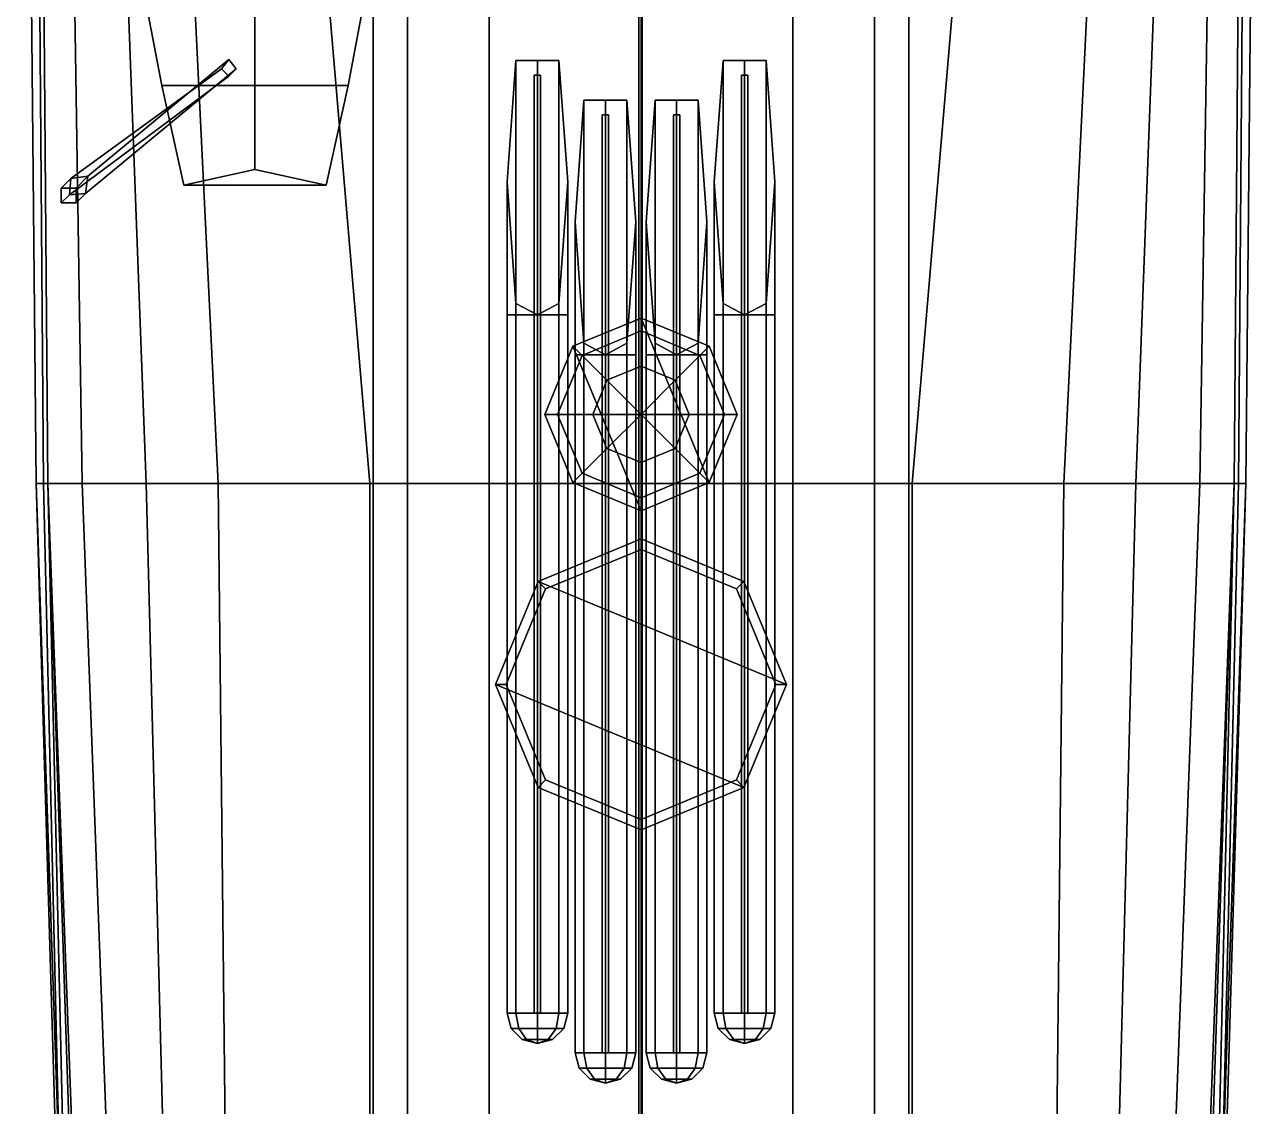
# Model space of a CAD drawing. Header units: millimetres. Extents: x -6 to 6, y -60 to 60.
# Drawn here: x -5.89 to 5.89, y -21.83 to -11.5 of the extents above; entities that cross this region are included whole.
import ezdxf

# ---------------------------------------------------------------- set-up
doc = ezdxf.new("R2010")
doc.units = ezdxf.units.MM
for name, color, linetype in [('boats', 3, 'Continuous'), ('h2', 7, 'Continuous'), ('r2', 6, 'Continuous'), ('railings', 6, 'Continuous'), ('turret', 2, 'Continuous')]:
    doc.layers.add(name, color=color, linetype=linetype)

msp = doc.modelspace()

# ---------------------------------------------------------------- linework, layer by layer
for points in [[(-2.23, 18.44, 3.38), (-2.23, 18.44, 2.86), (-2.23, -22.69, 2.84), (-2.23, -22.69, 3.38)], [(-0.02, -23.42, 14.75), (0.01, -23.42, 14.767), (0.01, 18.39, 24.25), (-0.02, 18.39, 24.23)], [(0.01, -23.42, 14.733), (-0.02, -23.42, 14.75), (-0.02, 18.39, 24.23), (0.01, 18.39, 24.21)], [(0.01, -23.42, 14.767), (0.01, -23.42, 14.733), (0.01, 18.39, 24.21), (0.01, 18.39, 24.25)], [(2.23, -22.69, 2.84), (2.23, 18.44, 2.86), (2.23, 18.44, 3.38), (2.23, -22.69, 3.38)], [(-5.78, -15.88, 1.51), (-5.89, -4.38, 1.51), (-5.89, -4.38, 0.44), (-5.78, -15.88, 0.44)], [(-5.78, -15.88, 0.44), (-5.89, -4.38, 0.44), (-5.76, -4.38, -0.78), (-5.67, -15.88, -0.93)], [(-5.71, -15.88, 2.39), (-5.8, -4.38, 2.39), (-5.89, -4.38, 1.51), (-5.78, -15.88, 1.51)], [(-5.67, -15.88, 2.68), (-5.76, -4.38, 2.71), (-5.8, -4.38, 2.39), (-5.71, -15.88, 2.39)], [(-2.56, -15.88, 2.83), (-2.56, -4.38, 2.85), (-5.76, -4.38, 2.71), (-5.67, -15.88, 2.68)], [(-5.67, -15.88, -0.93), (-5.76, -4.38, -0.78), (-5.52, -4.38, -1.68), (-5.34, -15.88, -1.82)], [(-5.34, -15.88, -1.82), (-5.52, -4.38, -1.68), (-5.16, -4.38, -2.39), (-4.73, -15.88, -2.5)], [(-4.73, -15.88, -2.5), (-5.16, -4.38, -2.39), (-4.6, -4.38, -2.95), (-4.04, -15.88, -2.87)], [(-4.04, -15.88, -2.87), (-4.6, -4.38, -2.95), (-3.57, -4.38, -3.33), (-2.59, -15.88, -3.33)], [(-2.59, -15.88, -3.33), (-3.57, -4.38, -3.33), (-1.45, -4.38, -3.71), (-1.45, -15.88, -3.56)], [(0, -15.88, 2.85), (0, -4.38, 2.88), (-2.56, -4.38, 2.85), (-2.56, -15.88, 2.83)], [(-1.45, -15.88, -3.56), (-1.45, -4.38, -3.71), (0, -4.38, -3.78), (0, -15.88, -3.78)], [(2.23, -22.69, 3.38), (2.23, -10.92, 3.38), (-2.23, -10.92, 3.38), (-2.23, -22.69, 3.38)], [(-0.02, -23.34, 14.68), (0.01, -23.34, 14.7), (0.01, -11.26, 5.97), (-0.02, -11.26, 5.95)], [(0.01, -23.34, 14.66), (-0.02, -23.34, 14.68), (-0.02, -11.26, 5.95), (0.01, -11.26, 5.93)], [(0.01, -23.34, 14.7), (0.01, -23.34, 14.66), (0.01, -11.26, 5.93), (0.01, -11.26, 5.97)], [(-5.286, -12.946, 6.81), (-5.449, -12.967, 6.89), (-4.01, -11.92, 7.73), (-3.94, -11.83, 7.66)], [(-5.307, -13.109, 6.89), (-5.286, -12.946, 6.81), (-3.94, -11.83, 7.66), (-3.87, -11.92, 7.73)], [(-4.01, -11.92, 7.73), (-3.94, -11.99, 7.8), (-3.87, -11.92, 7.73), (-3.94, -11.83, 7.66)], [(-5.449, -12.967, 6.89), (-5.463, -13.123, 6.96), (-3.94, -11.99, 7.8), (-4.01, -11.92, 7.73)], [(-5.463, -13.123, 6.96), (-5.307, -13.109, 6.89), (-3.87, -11.92, 7.73), (-3.94, -11.99, 7.8)], [(-5.399, -13.059, 6.53), (-5.541, -13.059, 6.62), (-5.449, -12.967, 6.89), (-5.286, -12.946, 6.81)], [(-5.399, -13.201, 6.62), (-5.399, -13.059, 6.53), (-5.286, -12.946, 6.81), (-5.307, -13.109, 6.89)], [(-5.541, -13.059, 6.62), (-5.541, -13.201, 6.7), (-5.463, -13.123, 6.96), (-5.449, -12.967, 6.89)], [(-5.399, -13.059, 2.69), (-5.541, -13.059, 2.69), (-5.541, -13.059, 6.62), (-5.399, -13.059, 6.53)], [(-5.541, -13.059, 2.69), (-5.541, -13.201, 2.69), (-5.541, -13.201, 6.7), (-5.541, -13.059, 6.62)], [(-5.399, -13.201, 2.69), (-5.399, -13.059, 2.69), (-5.399, -13.059, 6.53), (-5.399, -13.201, 6.62)], [(-5.541, -13.201, 6.7), (-5.399, -13.201, 6.62), (-5.307, -13.109, 6.89), (-5.463, -13.123, 6.96)], [(-5.541, -13.201, 2.69), (-5.399, -13.201, 2.69), (-5.399, -13.201, 6.62), (-5.541, -13.201, 6.7)], [(-5.45, -27.08, 1.58), (-5.78, -15.88, 1.51), (-5.78, -15.88, 0.44), (-5.4, -27.08, -0.09)], [(-5.4, -27.08, -0.09), (-5.78, -15.88, 0.44), (-5.67, -15.88, -0.93), (-5.25, -27.08, -0.86)], [(-5.45, -27.08, 2.46), (-5.71, -15.88, 2.39), (-5.78, -15.88, 1.51), (-5.45, -27.08, 1.58)], [(-5.41, -27.08, 2.75), (-5.67, -15.88, 2.68), (-5.71, -15.88, 2.39), (-5.45, -27.08, 2.46)], [(-5.25, -27.08, -0.86), (-5.67, -15.88, -0.93), (-5.34, -15.88, -1.82), (-4.92, -27.08, -1.43)], [(-2.56, -27.08, 2.9), (-2.56, -15.88, 2.83), (-5.67, -15.88, 2.68), (-5.41, -27.08, 2.75)], [(-4.92, -27.08, -1.43), (-5.34, -15.88, -1.82), (-4.73, -15.88, -2.5), (-4.44, -27.08, -1.91)], [(-4.44, -27.08, -1.91), (-4.73, -15.88, -2.5), (-4.04, -15.88, -2.87), (-3.92, -27.08, -2.23)], [(-3.92, -27.08, -2.23), (-4.04, -15.88, -2.87), (-2.59, -15.88, -3.33), (-2.59, -27.08, -2.75)], [(-2.59, -27.08, -2.75), (-2.59, -15.88, -3.33), (-1.45, -15.88, -3.56), (-1.45, -27.08, -3.17)], [(0, -27.08, 2.92), (0, -15.88, 2.85), (-2.56, -15.88, 2.83), (-2.56, -27.08, 2.9)], [(-1.45, -27.08, -3.17), (-1.45, -15.88, -3.56), (0, -15.88, -3.78), (0, -27.08, -3.71)]]:
    msp.add_3dface(points)
at = {"layer": 'boats'}
for points in [[(-3.69, -12.08, 4.03), (-3.69, -11.08, 3.99), (-4.77, -11.08, 4.93), (-4.58, -12.08, 4.95)], [(-4.58, -12.08, 4.95), (-4.77, -11.08, 4.93), (-3.69, -11.08, 3.99), (-3.69, -12.08, 4.03)], [(-2.8, -12.08, 4.95), (-2.61, -11.08, 4.93), (-3.69, -11.08, 3.99), (-3.69, -12.08, 4.03)], [(-3.69, -12.08, 4.03), (-3.69, -11.08, 3.99), (-2.61, -11.08, 4.93), (-2.8, -12.08, 4.95)], [(-4.37, -13.03, 4.96), (-4.58, -12.08, 4.95), (-3.69, -12.08, 4.03), (-3.69, -12.88, 4.03)], [(-3.69, -12.88, 4.03), (-3.69, -12.08, 4.03), (-4.58, -12.08, 4.95), (-4.37, -13.03, 4.96)], [(-3.69, -12.88, 4.03), (-3.69, -12.08, 4.03), (-2.8, -12.08, 4.95), (-3.01, -13.03, 4.96)], [(-3.01, -13.03, 4.96), (-2.8, -12.08, 4.95), (-3.69, -12.08, 4.03), (-3.69, -12.88, 4.03)], [(-3.69, -12.88, 4.03), (-3.69, -12.88, 4.03), (-4.37, -13.03, 4.96), (-3.01, -13.03, 4.96)], [(-3.01, -13.03, 4.96), (-4.37, -13.03, 4.96), (-3.69, -12.88, 4.03)]]:
    msp.add_3dface(points, dxfattribs=at)
at = {"layer": 'h2'}
for points in [[(0, -15.88, 2.85), (0, -4.38, 2.88), (2.56, -4.38, 2.85), (2.56, -15.88, 2.83)], [(1.45, -15.88, -3.56), (1.45, -4.38, -3.71), (0, -4.38, -3.78), (0, -15.88, -3.78)], [(2.59, -15.88, -3.33), (3.57, -4.38, -3.33), (1.45, -4.38, -3.71), (1.45, -15.88, -3.56)], [(2.56, -15.88, 2.83), (2.56, -4.38, 2.85), (5.76, -4.38, 2.71), (5.67, -15.88, 2.68)], [(4.04, -15.88, -2.87), (4.6, -4.38, -2.95), (3.57, -4.38, -3.33), (2.59, -15.88, -3.33)], [(4.73, -15.88, -2.5), (5.16, -4.38, -2.39), (4.6, -4.38, -2.95), (4.04, -15.88, -2.87)], [(5.34, -15.88, -1.82), (5.52, -4.38, -1.68), (5.16, -4.38, -2.39), (4.73, -15.88, -2.5)], [(5.67, -15.88, -0.93), (5.76, -4.38, -0.78), (5.52, -4.38, -1.68), (5.34, -15.88, -1.82)], [(5.67, -15.88, 2.68), (5.76, -4.38, 2.71), (5.8, -4.38, 2.39), (5.71, -15.88, 2.39)], [(5.78, -15.88, 0.44), (5.89, -4.38, 0.44), (5.76, -4.38, -0.78), (5.67, -15.88, -0.93)], [(5.71, -15.88, 2.39), (5.8, -4.38, 2.39), (5.89, -4.38, 1.51), (5.78, -15.88, 1.51)], [(5.78, -15.88, 1.51), (5.89, -4.38, 1.51), (5.89, -4.38, 0.44), (5.78, -15.88, 0.44)], [(0, -27.08, 2.92), (0, -15.88, 2.85), (2.56, -15.88, 2.83), (2.56, -27.08, 2.9)], [(1.45, -27.08, -3.17), (1.45, -15.88, -3.56), (0, -15.88, -3.78), (0, -27.08, -3.71)], [(2.59, -27.08, -2.75), (2.59, -15.88, -3.33), (1.45, -15.88, -3.56), (1.45, -27.08, -3.17)], [(2.56, -27.08, 2.9), (2.56, -15.88, 2.83), (5.67, -15.88, 2.68), (5.41, -27.08, 2.75)], [(3.92, -27.08, -2.23), (4.04, -15.88, -2.87), (2.59, -15.88, -3.33), (2.59, -27.08, -2.75)], [(4.44, -27.08, -1.91), (4.73, -15.88, -2.5), (4.04, -15.88, -2.87), (3.92, -27.08, -2.23)], [(4.92, -27.08, -1.43), (5.34, -15.88, -1.82), (4.73, -15.88, -2.5), (4.44, -27.08, -1.91)], [(5.25, -27.08, -0.86), (5.67, -15.88, -0.93), (5.34, -15.88, -1.82), (4.92, -27.08, -1.43)], [(5.4, -27.08, -0.09), (5.78, -15.88, 0.44), (5.67, -15.88, -0.93), (5.25, -27.08, -0.86)], [(5.45, -27.08, 1.58), (5.78, -15.88, 1.51), (5.78, -15.88, 0.44), (5.4, -27.08, -0.09)], [(5.41, -27.08, 2.75), (5.67, -15.88, 2.68), (5.71, -15.88, 2.39), (5.45, -27.08, 2.46)], [(5.45, -27.08, 2.46), (5.71, -15.88, 2.39), (5.78, -15.88, 1.51), (5.45, -27.08, 1.58)]]:
    msp.add_3dface(points, dxfattribs=at)
at = {"layer": 'r2'}
for points in [[(-5.76, -4.38, 2.71), (-5.67, -15.88, 2.68), (-5.67, -15.88, 3.7), (-5.76, -4.38, 3.62)], [(-5.76, -4.38, 3.62), (-5.67, -15.88, 3.7), (-5.67, -15.88, 2.68), (-5.76, -4.38, 2.71)], [(-5.67, -15.88, 2.68), (-5.41, -27.08, 2.75), (-5.3, -27.08, 3.7), (-5.67, -15.88, 3.7)], [(-5.67, -15.88, 3.7), (-5.3, -27.08, 3.7), (-5.41, -27.08, 2.75), (-5.67, -15.88, 2.68)]]:
    msp.add_3dface(points, dxfattribs=at)
at = {"layer": 'railings'}
for points in [[(5.76, -4.38, 2.71), (5.67, -15.88, 2.68), (5.67, -15.88, 3.7), (5.76, -4.38, 3.62)], [(5.76, -4.38, 3.62), (5.67, -15.88, 3.7), (5.67, -15.88, 2.68), (5.76, -4.38, 2.71)], [(5.67, -15.88, 3.7), (5.3, -27.08, 3.7), (5.41, -27.08, 2.75), (5.67, -15.88, 2.68)], [(5.67, -15.88, 2.68), (5.41, -27.08, 2.75), (5.3, -27.08, 3.7), (5.67, -15.88, 3.7)]]:
    msp.add_3dface(points, dxfattribs=at)
at = {"layer": 'turret'}
for points in [[(-1.28, -14.27, 4.37), (-1.195, -14.27, 4.575), (-1.195, -11.84, 4.575), (-1.28, -13, 4.37)], [(-1.195, -14.27, 4.575), (-1.28, -14.27, 4.37), (-1.28, -13, 4.37), (-1.195, -11.84, 4.575)], [(-1.195, -14.27, 4.575), (-0.99, -14.27, 4.66), (-0.99, -11.84, 4.66), (-1.195, -11.84, 4.575)], [(-0.99, -14.27, 4.66), (-1.195, -14.27, 4.575), (-1.195, -11.84, 4.575), (-0.99, -11.84, 4.66)], [(-0.99, -14.27, 4.66), (-0.785, -14.27, 4.575), (-0.785, -11.84, 4.575), (-0.99, -11.84, 4.66)], [(-0.785, -14.27, 4.575), (-0.99, -14.27, 4.66), (-0.99, -11.84, 4.66), (-0.785, -11.84, 4.575)], [(-0.785, -14.27, 4.575), (-0.7, -14.27, 4.37), (-0.7, -13, 4.37), (-0.785, -11.84, 4.575)], [(-0.7, -14.27, 4.37), (-0.785, -14.27, 4.575), (-0.785, -11.84, 4.575), (-0.7, -13, 4.37)], [(0.785, -14.27, 4.575), (0.7, -14.27, 4.37), (0.7, -13, 4.37), (0.785, -11.84, 4.575)], [(0.7, -14.27, 4.37), (0.785, -14.27, 4.575), (0.785, -11.84, 4.575), (0.7, -13, 4.37)], [(0.99, -14.27, 4.66), (0.785, -14.27, 4.575), (0.785, -11.84, 4.575), (0.99, -11.84, 4.66)], [(0.785, -14.27, 4.575), (0.99, -14.27, 4.66), (0.99, -11.84, 4.66), (0.785, -11.84, 4.575)], [(1.195, -14.27, 4.575), (0.99, -14.27, 4.66), (0.99, -11.84, 4.66), (1.195, -11.84, 4.575)], [(0.99, -14.27, 4.66), (1.195, -14.27, 4.575), (1.195, -11.84, 4.575), (0.99, -11.84, 4.66)], [(1.28, -14.27, 4.37), (1.195, -14.27, 4.575), (1.195, -11.84, 4.575), (1.28, -13, 4.37)], [(1.195, -14.27, 4.575), (1.28, -14.27, 4.37), (1.28, -13, 4.37), (1.195, -11.84, 4.575)], [(-1.02, -20.94, 4.83), (-0.99, -20.94, 4.86), (-0.99, -11.98, 4.86), (-1.02, -11.98, 4.83)], [(-0.99, -20.94, 4.8), (-1.02, -20.94, 4.83), (-1.02, -11.98, 4.83), (-0.99, -11.98, 4.8)], [(-0.99, -20.94, 4.86), (-0.96, -20.94, 4.83), (-0.96, -11.98, 4.83), (-0.99, -11.98, 4.86)], [(-0.96, -20.94, 4.83), (-0.99, -20.94, 4.8), (-0.99, -11.98, 4.8), (-0.96, -11.98, 4.83)], [(0.96, -20.94, 4.83), (0.99, -20.94, 4.86), (0.99, -11.98, 4.86), (0.96, -11.98, 4.83)], [(0.99, -20.94, 4.8), (0.96, -20.94, 4.83), (0.96, -11.98, 4.83), (0.99, -11.98, 4.8)], [(0.99, -20.94, 4.86), (1.02, -20.94, 4.83), (1.02, -11.98, 4.83), (0.99, -11.98, 4.86)], [(1.02, -20.94, 4.83), (0.99, -20.94, 4.8), (0.99, -11.98, 4.8), (1.02, -11.98, 4.83)], [(-0.99, -12.1, 4.66), (-0.99, -12.03, 4.66), (-0.99, -12.03, 4.8), (-0.99, -12.1, 4.8)], [(-0.99, -12.1, 4.8), (-0.99, -12.03, 4.8), (-0.99, -12.03, 4.66), (-0.99, -12.1, 4.66)], [(0.99, -12.1, 4.8), (0.99, -12.03, 4.8), (0.99, -12.03, 4.66), (0.99, -12.1, 4.66)], [(0.99, -12.1, 4.66), (0.99, -12.03, 4.66), (0.99, -12.03, 4.8), (0.99, -12.1, 4.8)], [(-0.545, -14.65, 4.575), (-0.63, -14.65, 4.37), (-0.63, -13.38, 4.37), (-0.545, -12.22, 4.575)], [(-0.63, -14.65, 4.37), (-0.545, -14.65, 4.575), (-0.545, -12.22, 4.575), (-0.63, -13.38, 4.37)], [(-0.34, -14.65, 4.66), (-0.545, -14.65, 4.575), (-0.545, -12.22, 4.575), (-0.34, -12.22, 4.66)], [(-0.545, -14.65, 4.575), (-0.34, -14.65, 4.66), (-0.34, -12.22, 4.66), (-0.545, -12.22, 4.575)], [(-0.135, -14.65, 4.575), (-0.34, -14.65, 4.66), (-0.34, -12.22, 4.66), (-0.135, -12.22, 4.575)], [(-0.34, -14.65, 4.66), (-0.135, -14.65, 4.575), (-0.135, -12.22, 4.575), (-0.34, -12.22, 4.66)], [(-0.05, -14.65, 4.37), (-0.135, -14.65, 4.575), (-0.135, -12.22, 4.575), (-0.05, -13.38, 4.37)], [(-0.135, -14.65, 4.575), (-0.05, -14.65, 4.37), (-0.05, -13.38, 4.37), (-0.135, -12.22, 4.575)], [(0.05, -14.65, 4.37), (0.135, -14.65, 4.575), (0.135, -12.22, 4.575), (0.05, -13.38, 4.37)], [(0.135, -14.65, 4.575), (0.05, -14.65, 4.37), (0.05, -13.38, 4.37), (0.135, -12.22, 4.575)], [(0.135, -14.65, 4.575), (0.34, -14.65, 4.66), (0.34, -12.22, 4.66), (0.135, -12.22, 4.575)], [(0.34, -14.65, 4.66), (0.135, -14.65, 4.575), (0.135, -12.22, 4.575), (0.34, -12.22, 4.66)], [(0.34, -14.65, 4.66), (0.545, -14.65, 4.575), (0.545, -12.22, 4.575), (0.34, -12.22, 4.66)], [(0.545, -14.65, 4.575), (0.34, -14.65, 4.66), (0.34, -12.22, 4.66), (0.545, -12.22, 4.575)], [(0.545, -14.65, 4.575), (0.63, -14.65, 4.37), (0.63, -13.38, 4.37), (0.545, -12.22, 4.575)], [(0.63, -14.65, 4.37), (0.545, -14.65, 4.575), (0.545, -12.22, 4.575), (0.63, -13.38, 4.37)], [(-0.37, -21.32, 4.83), (-0.34, -21.32, 4.86), (-0.34, -12.36, 4.86), (-0.37, -12.36, 4.83)], [(-0.34, -21.32, 4.8), (-0.37, -21.32, 4.83), (-0.37, -12.36, 4.83), (-0.34, -12.36, 4.8)], [(-0.34, -21.32, 4.86), (-0.31, -21.32, 4.83), (-0.31, -12.36, 4.83), (-0.34, -12.36, 4.86)], [(-0.31, -21.32, 4.83), (-0.34, -21.32, 4.8), (-0.34, -12.36, 4.8), (-0.31, -12.36, 4.83)], [(0.34, -21.32, 4.8), (0.31, -21.32, 4.83), (0.31, -12.36, 4.83), (0.34, -12.36, 4.8)], [(0.31, -21.32, 4.83), (0.34, -21.32, 4.86), (0.34, -12.36, 4.86), (0.31, -12.36, 4.83)], [(0.37, -21.32, 4.83), (0.34, -21.32, 4.8), (0.34, -12.36, 4.8), (0.37, -12.36, 4.83)], [(0.34, -21.32, 4.86), (0.37, -21.32, 4.83), (0.37, -12.36, 4.83), (0.34, -12.36, 4.86)], [(-0.34, -12.48, 4.8), (-0.34, -12.41, 4.8), (-0.34, -12.41, 4.66), (-0.34, -12.48, 4.66)], [(-0.34, -12.48, 4.66), (-0.34, -12.41, 4.66), (-0.34, -12.41, 4.8), (-0.34, -12.48, 4.8)], [(0.34, -12.48, 4.66), (0.34, -12.41, 4.66), (0.34, -12.41, 4.8), (0.34, -12.48, 4.8)], [(0.34, -12.48, 4.8), (0.34, -12.41, 4.8), (0.34, -12.41, 4.66), (0.34, -12.48, 4.66)], [(-0.99, -12.69, 4.8), (-0.99, -12.62, 4.8), (-0.99, -12.62, 4.66), (-0.99, -12.69, 4.66)], [(-0.99, -12.69, 4.66), (-0.99, -12.62, 4.66), (-0.99, -12.62, 4.8), (-0.99, -12.69, 4.8)], [(0.99, -12.69, 4.66), (0.99, -12.62, 4.66), (0.99, -12.62, 4.8), (0.99, -12.69, 4.8)], [(0.99, -12.69, 4.8), (0.99, -12.62, 4.8), (0.99, -12.62, 4.66), (0.99, -12.69, 4.66)], [(-1.195, -14.27, 4.165), (-1.28, -14.27, 4.37), (-1.28, -13, 4.37), (-1.195, -14.16, 4.165)], [(-1.28, -14.27, 4.37), (-1.195, -14.27, 4.165), (-1.195, -14.16, 4.165), (-1.28, -13, 4.37)], [(-0.7, -14.27, 4.37), (-0.785, -14.27, 4.165), (-0.785, -14.16, 4.165), (-0.7, -13, 4.37)], [(-0.785, -14.27, 4.165), (-0.7, -14.27, 4.37), (-0.7, -13, 4.37), (-0.785, -14.16, 4.165)], [(-0.34, -13.07, 4.66), (-0.34, -13, 4.66), (-0.34, -13, 4.8), (-0.34, -13.07, 4.8)], [(-0.34, -13.07, 4.8), (-0.34, -13, 4.8), (-0.34, -13, 4.66), (-0.34, -13.07, 4.66)], [(0.34, -13.07, 4.8), (0.34, -13, 4.8), (0.34, -13, 4.66), (0.34, -13.07, 4.66)], [(0.34, -13.07, 4.66), (0.34, -13, 4.66), (0.34, -13, 4.8), (0.34, -13.07, 4.8)], [(0.7, -14.27, 4.37), (0.785, -14.27, 4.165), (0.785, -14.16, 4.165), (0.7, -13, 4.37)], [(0.785, -14.27, 4.165), (0.7, -14.27, 4.37), (0.7, -13, 4.37), (0.785, -14.16, 4.165)], [(1.195, -14.27, 4.165), (1.28, -14.27, 4.37), (1.28, -13, 4.37), (1.195, -14.16, 4.165)], [(1.28, -14.27, 4.37), (1.195, -14.27, 4.165), (1.195, -14.16, 4.165), (1.28, -13, 4.37)], [(-0.99, -13.48, 4.66), (-0.99, -13.41, 4.66), (-0.99, -13.41, 4.8), (-0.99, -13.48, 4.8)], [(-0.99, -13.48, 4.8), (-0.99, -13.41, 4.8), (-0.99, -13.41, 4.66), (-0.99, -13.48, 4.66)], [(-0.63, -14.65, 4.37), (-0.545, -14.65, 4.165), (-0.545, -14.54, 4.165), (-0.63, -13.38, 4.37)], [(-0.545, -14.65, 4.165), (-0.63, -14.65, 4.37), (-0.63, -13.38, 4.37), (-0.545, -14.54, 4.165)], [(-0.135, -14.65, 4.165), (-0.05, -14.65, 4.37), (-0.05, -13.38, 4.37), (-0.135, -14.54, 4.165)], [(-0.05, -14.65, 4.37), (-0.135, -14.65, 4.165), (-0.135, -14.54, 4.165), (-0.05, -13.38, 4.37)], [(0.135, -14.65, 4.165), (0.05, -14.65, 4.37), (0.05, -13.38, 4.37), (0.135, -14.54, 4.165)], [(0.05, -14.65, 4.37), (0.135, -14.65, 4.165), (0.135, -14.54, 4.165), (0.05, -13.38, 4.37)], [(0.63, -14.65, 4.37), (0.545, -14.65, 4.165), (0.545, -14.54, 4.165), (0.63, -13.38, 4.37)], [(0.545, -14.65, 4.165), (0.63, -14.65, 4.37), (0.63, -13.38, 4.37), (0.545, -14.54, 4.165)], [(0.99, -13.48, 4.8), (0.99, -13.41, 4.8), (0.99, -13.41, 4.66), (0.99, -13.48, 4.66)], [(0.99, -13.48, 4.66), (0.99, -13.41, 4.66), (0.99, -13.41, 4.8), (0.99, -13.48, 4.8)], [(-0.34, -13.86, 4.8), (-0.34, -13.79, 4.8), (-0.34, -13.79, 4.66), (-0.34, -13.86, 4.66)], [(-0.34, -13.86, 4.66), (-0.34, -13.79, 4.66), (-0.34, -13.79, 4.8), (-0.34, -13.86, 4.8)], [(0.34, -13.86, 4.66), (0.34, -13.79, 4.66), (0.34, -13.79, 4.8), (0.34, -13.86, 4.8)], [(0.34, -13.86, 4.8), (0.34, -13.79, 4.8), (0.34, -13.79, 4.66), (0.34, -13.86, 4.66)], [(-0.99, -14.15, 4.8), (-0.99, -14.08, 4.8), (-0.99, -14.08, 4.66), (-0.99, -14.15, 4.66)], [(-0.99, -14.15, 4.66), (-0.99, -14.08, 4.66), (-0.99, -14.08, 4.8), (-0.99, -14.15, 4.8)], [(0.99, -14.15, 4.66), (0.99, -14.08, 4.66), (0.99, -14.08, 4.8), (0.99, -14.15, 4.8)], [(0.99, -14.15, 4.8), (0.99, -14.08, 4.8), (0.99, -14.08, 4.66), (0.99, -14.15, 4.66)], [(-0.99, -14.27, 4.08), (-1.195, -14.27, 4.165), (-1.195, -14.16, 4.165), (-0.99, -14.27, 4.08)], [(-1.195, -14.27, 4.165), (-0.99, -14.27, 4.08), (-0.99, -14.27, 4.08), (-1.195, -14.16, 4.165)], [(-0.785, -14.27, 4.165), (-0.99, -14.27, 4.08), (-0.99, -14.27, 4.08), (-0.785, -14.16, 4.165)], [(-0.99, -14.27, 4.08), (-0.785, -14.27, 4.165), (-0.785, -14.16, 4.165), (-0.99, -14.27, 4.08)], [(0.785, -14.27, 4.165), (0.99, -14.27, 4.08), (0.99, -14.27, 4.08), (0.785, -14.16, 4.165)], [(0.99, -14.27, 4.08), (0.785, -14.27, 4.165), (0.785, -14.16, 4.165), (0.99, -14.27, 4.08)], [(0.99, -14.27, 4.08), (1.195, -14.27, 4.165), (1.195, -14.16, 4.165), (0.99, -14.27, 4.08)], [(1.195, -14.27, 4.165), (0.99, -14.27, 4.08), (0.99, -14.27, 4.08), (1.195, -14.16, 4.165)], [(-1.28, -20.94, 4.37), (-1.195, -20.94, 4.575), (-1.195, -14.27, 4.575), (-1.28, -14.27, 4.37)], [(-1.195, -20.94, 4.165), (-1.28, -20.94, 4.37), (-1.28, -14.27, 4.37), (-1.195, -14.27, 4.165)], [(-1.195, -14.27, 4.575), (-0.7, -14.27, 4.37), (-0.785, -14.27, 4.165), (-1.28, -14.27, 4.37)], [(-1.28, -14.27, 4.37), (-0.785, -14.27, 4.165), (-0.99, -14.27, 4.08), (-1.195, -14.27, 4.165)], [(-1.195, -20.94, 4.575), (-0.99, -20.94, 4.66), (-0.99, -14.27, 4.66), (-1.195, -14.27, 4.575)], [(-0.99, -20.94, 4.08), (-1.195, -20.94, 4.165), (-1.195, -14.27, 4.165), (-0.99, -14.27, 4.08)], [(-0.99, -14.27, 4.66), (-0.785, -14.27, 4.575), (-0.7, -14.27, 4.37), (-1.195, -14.27, 4.575)], [(-0.99, -20.94, 4.66), (-0.785, -20.94, 4.575), (-0.785, -14.27, 4.575), (-0.99, -14.27, 4.66)], [(-0.785, -20.94, 4.165), (-0.99, -20.94, 4.08), (-0.99, -14.27, 4.08), (-0.785, -14.27, 4.165)], [(-0.785, -20.94, 4.575), (-0.7, -20.94, 4.37), (-0.7, -14.27, 4.37), (-0.785, -14.27, 4.575)], [(-0.7, -20.94, 4.37), (-0.785, -20.94, 4.165), (-0.785, -14.27, 4.165), (-0.7, -14.27, 4.37)], [(0, -14.3, 4.67), (-0.651, -14.569, 4.67), (-0.651, -14.569, 5.53), (0, -14.3, 5.53)], [(0, -14.423, 5.77), (0, -14.3, 5.53), (-0.651, -14.569, 5.53), (-0.563, -14.657, 5.77)], [(0, -16.14, 4.67), (-0.651, -14.569, 4.67), (0, -14.3, 4.67), (0.651, -15.871, 4.67)], [(0.651, -14.569, 4.67), (0, -14.3, 4.67), (0, -14.3, 5.53), (0.651, -14.569, 5.53)], [(0.563, -14.657, 5.77), (0.651, -14.569, 5.53), (0, -14.3, 5.53), (0, -14.423, 5.77)], [(0.651, -15.871, 4.67), (0, -14.3, 4.67), (0.651, -14.569, 4.67), (0.92, -15.22, 4.67)], [(0.7, -20.94, 4.37), (0.785, -20.94, 4.575), (0.785, -14.27, 4.575), (0.7, -14.27, 4.37)], [(0.785, -20.94, 4.165), (0.7, -20.94, 4.37), (0.7, -14.27, 4.37), (0.785, -14.27, 4.165)], [(0.785, -14.27, 4.575), (1.28, -14.27, 4.37), (1.195, -14.27, 4.165), (0.7, -14.27, 4.37)], [(0.7, -14.27, 4.37), (1.195, -14.27, 4.165), (0.99, -14.27, 4.08), (0.785, -14.27, 4.165)], [(0.785, -20.94, 4.575), (0.99, -20.94, 4.66), (0.99, -14.27, 4.66), (0.785, -14.27, 4.575)], [(0.99, -20.94, 4.08), (0.785, -20.94, 4.165), (0.785, -14.27, 4.165), (0.99, -14.27, 4.08)], [(0.99, -14.27, 4.66), (1.195, -14.27, 4.575), (1.28, -14.27, 4.37), (0.785, -14.27, 4.575)], [(0.99, -20.94, 4.66), (1.195, -20.94, 4.575), (1.195, -14.27, 4.575), (0.99, -14.27, 4.66)], [(1.195, -20.94, 4.165), (0.99, -20.94, 4.08), (0.99, -14.27, 4.08), (1.195, -14.27, 4.165)], [(1.195, -20.94, 4.575), (1.28, -20.94, 4.37), (1.28, -14.27, 4.37), (1.195, -14.27, 4.575)], [(1.28, -20.94, 4.37), (1.195, -20.94, 4.165), (1.195, -14.27, 4.165), (1.28, -14.27, 4.37)], [(0, -14.76, 6.05), (0, -14.423, 5.77), (-0.563, -14.657, 5.77), (-0.325, -14.895, 6.05)], [(-0.34, -14.53, 4.66), (-0.34, -14.46, 4.66), (-0.34, -14.46, 4.8), (-0.34, -14.53, 4.8)], [(-0.34, -14.53, 4.8), (-0.34, -14.46, 4.8), (-0.34, -14.46, 4.66), (-0.34, -14.53, 4.66)], [(0.325, -14.895, 6.05), (0.563, -14.657, 5.77), (0, -14.423, 5.77), (0, -14.76, 6.05)], [(0.34, -14.53, 4.8), (0.34, -14.46, 4.8), (0.34, -14.46, 4.66), (0.34, -14.53, 4.66)], [(0.34, -14.53, 4.66), (0.34, -14.46, 4.66), (0.34, -14.46, 4.8), (0.34, -14.53, 4.8)], [(-0.651, -14.569, 4.67), (-0.92, -15.22, 4.67), (-0.92, -15.22, 5.53), (-0.651, -14.569, 5.53)], [(-0.563, -14.657, 5.77), (-0.651, -14.569, 5.53), (-0.92, -15.22, 5.53), (-0.797, -15.22, 5.77)], [(-0.651, -15.871, 4.67), (-0.92, -15.22, 4.67), (-0.651, -14.569, 4.67), (0, -16.14, 4.67)], [(-0.545, -14.65, 4.165), (-0.34, -14.65, 4.08), (-0.34, -14.65, 4.08), (-0.545, -14.54, 4.165)], [(-0.34, -14.65, 4.08), (-0.545, -14.65, 4.165), (-0.545, -14.54, 4.165), (-0.34, -14.65, 4.08)], [(-0.34, -14.65, 4.08), (-0.135, -14.65, 4.165), (-0.135, -14.54, 4.165), (-0.34, -14.65, 4.08)], [(-0.135, -14.65, 4.165), (-0.34, -14.65, 4.08), (-0.34, -14.65, 4.08), (-0.135, -14.54, 4.165)], [(0.34, -14.65, 4.08), (0.135, -14.65, 4.165), (0.135, -14.54, 4.165), (0.34, -14.65, 4.08)], [(0.135, -14.65, 4.165), (0.34, -14.65, 4.08), (0.34, -14.65, 4.08), (0.135, -14.54, 4.165)], [(0.545, -14.65, 4.165), (0.34, -14.65, 4.08), (0.34, -14.65, 4.08), (0.545, -14.54, 4.165)], [(0.34, -14.65, 4.08), (0.545, -14.65, 4.165), (0.545, -14.54, 4.165), (0.34, -14.65, 4.08)], [(0.797, -15.22, 5.77), (0.92, -15.22, 5.53), (0.651, -14.569, 5.53), (0.563, -14.657, 5.77)], [(0.92, -15.22, 4.67), (0.651, -14.569, 4.67), (0.651, -14.569, 5.53), (0.92, -15.22, 5.53)], [(-0.325, -14.895, 6.05), (-0.563, -14.657, 5.77), (-0.797, -15.22, 5.77), (-0.46, -15.22, 6.05)], [(-0.63, -21.32, 4.37), (-0.545, -21.32, 4.575), (-0.545, -14.65, 4.575), (-0.63, -14.65, 4.37)], [(-0.545, -21.32, 4.165), (-0.63, -21.32, 4.37), (-0.63, -14.65, 4.37), (-0.545, -14.65, 4.165)], [(-0.545, -14.65, 4.575), (-0.05, -14.65, 4.37), (-0.135, -14.65, 4.165), (-0.63, -14.65, 4.37)], [(-0.63, -14.65, 4.37), (-0.135, -14.65, 4.165), (-0.34, -14.65, 4.08), (-0.545, -14.65, 4.165)], [(-0.545, -21.32, 4.575), (-0.34, -21.32, 4.66), (-0.34, -14.65, 4.66), (-0.545, -14.65, 4.575)], [(-0.34, -21.32, 4.08), (-0.545, -21.32, 4.165), (-0.545, -14.65, 4.165), (-0.34, -14.65, 4.08)], [(-0.34, -14.65, 4.66), (-0.135, -14.65, 4.575), (-0.05, -14.65, 4.37), (-0.545, -14.65, 4.575)], [(-0.34, -21.32, 4.66), (-0.135, -21.32, 4.575), (-0.135, -14.65, 4.575), (-0.34, -14.65, 4.66)], [(-0.135, -21.32, 4.165), (-0.34, -21.32, 4.08), (-0.34, -14.65, 4.08), (-0.135, -14.65, 4.165)], [(-0.135, -21.32, 4.575), (-0.05, -21.32, 4.37), (-0.05, -14.65, 4.37), (-0.135, -14.65, 4.575)], [(-0.05, -21.32, 4.37), (-0.135, -21.32, 4.165), (-0.135, -14.65, 4.165), (-0.05, -14.65, 4.37)], [(0.05, -14.65, 4.37), (0.545, -14.65, 4.165), (0.34, -14.65, 4.08), (0.135, -14.65, 4.165)], [(0.135, -14.65, 4.575), (0.63, -14.65, 4.37), (0.545, -14.65, 4.165), (0.05, -14.65, 4.37)], [(0.135, -21.32, 4.165), (0.05, -21.32, 4.37), (0.05, -14.65, 4.37), (0.135, -14.65, 4.165)], [(0.05, -21.32, 4.37), (0.135, -21.32, 4.575), (0.135, -14.65, 4.575), (0.05, -14.65, 4.37)], [(0.34, -14.65, 4.66), (0.545, -14.65, 4.575), (0.63, -14.65, 4.37), (0.135, -14.65, 4.575)], [(0.34, -21.32, 4.08), (0.135, -21.32, 4.165), (0.135, -14.65, 4.165), (0.34, -14.65, 4.08)], [(0.135, -21.32, 4.575), (0.34, -21.32, 4.66), (0.34, -14.65, 4.66), (0.135, -14.65, 4.575)], [(0.46, -15.22, 6.05), (0.797, -15.22, 5.77), (0.563, -14.657, 5.77), (0.325, -14.895, 6.05)], [(0.545, -21.32, 4.165), (0.34, -21.32, 4.08), (0.34, -14.65, 4.08), (0.545, -14.65, 4.165)], [(0.34, -21.32, 4.66), (0.545, -21.32, 4.575), (0.545, -14.65, 4.575), (0.34, -14.65, 4.66)], [(0.63, -21.32, 4.37), (0.545, -21.32, 4.165), (0.545, -14.65, 4.165), (0.63, -14.65, 4.37)], [(0.545, -21.32, 4.575), (0.63, -21.32, 4.37), (0.63, -14.65, 4.37), (0.545, -14.65, 4.575)], [(0, -15.22, 6.14), (0, -14.76, 6.05), (-0.325, -14.895, 6.05), (0, -15.22, 6.14)], [(0, -15.22, 6.14), (0.325, -14.895, 6.05), (0, -14.76, 6.05), (0, -15.22, 6.14)], [(0, -15.22, 6.14), (-0.325, -14.895, 6.05), (-0.46, -15.22, 6.05), (0, -15.22, 6.14)], [(0, -15.22, 6.14), (0.46, -15.22, 6.05), (0.325, -14.895, 6.05), (0, -15.22, 6.14)], [(-0.92, -15.22, 4.67), (-0.651, -15.871, 4.67), (-0.651, -15.871, 5.53), (-0.92, -15.22, 5.53)], [(-0.797, -15.22, 5.77), (-0.92, -15.22, 5.53), (-0.651, -15.871, 5.53), (-0.563, -15.783, 5.77)], [(-0.46, -15.22, 6.05), (-0.797, -15.22, 5.77), (-0.563, -15.783, 5.77), (-0.325, -15.545, 6.05)], [(0, -15.22, 6.14), (-0.46, -15.22, 6.05), (-0.325, -15.545, 6.05), (0, -15.22, 6.14)], [(0, -15.22, 6.14), (-0.325, -15.545, 6.05), (0, -15.68, 6.05), (0, -15.22, 6.14)], [(0, -15.22, 6.14), (0, -15.68, 6.05), (0.325, -15.545, 6.05), (0, -15.22, 6.14)], [(0, -15.22, 6.14), (0.325, -15.545, 6.05), (0.46, -15.22, 6.05), (0, -15.22, 6.14)], [(0.325, -15.545, 6.05), (0.563, -15.783, 5.77), (0.797, -15.22, 5.77), (0.46, -15.22, 6.05)], [(0.563, -15.783, 5.77), (0.651, -15.871, 5.53), (0.92, -15.22, 5.53), (0.797, -15.22, 5.77)], [(0.651, -15.871, 4.67), (0.92, -15.22, 4.67), (0.92, -15.22, 5.53), (0.651, -15.871, 5.53)], [(-0.325, -15.545, 6.05), (-0.563, -15.783, 5.77), (0, -16.017, 5.77), (0, -15.68, 6.05)], [(0, -15.68, 6.05), (0, -16.017, 5.77), (0.563, -15.783, 5.77), (0.325, -15.545, 6.05)], [(-0.563, -15.783, 5.77), (-0.651, -15.871, 5.53), (0, -16.14, 5.53), (0, -16.017, 5.77)], [(0, -16.017, 5.77), (0, -16.14, 5.53), (0.651, -15.871, 5.53), (0.563, -15.783, 5.77)], [(-0.651, -15.871, 4.67), (0, -16.14, 4.67), (0, -16.14, 5.53), (-0.651, -15.871, 5.53)], [(0, -16.14, 4.67), (0.651, -15.871, 4.67), (0.651, -15.871, 5.53), (0, -16.14, 5.53)], [(0, -16.51, 3.73), (-0.912, -16.888, 3.73), (-0.983, -16.817, 3.93), (0, -16.41, 3.93)], [(0, -16.41, 3.93), (-0.983, -16.817, 3.93), (-0.983, -16.817, 4.04), (0, -16.41, 4.04)], [(0.983, -16.817, 4.04), (0, -16.41, 4.04), (-0.983, -16.817, 4.04), (1.39, -17.8, 4.04)], [(0.912, -16.888, 3.73), (0, -16.51, 3.73), (0, -16.41, 3.93), (0.983, -16.817, 3.93)], [(0.983, -16.817, 3.93), (0, -16.41, 3.93), (0, -16.41, 4.04), (0.983, -16.817, 4.04)], [(0, -16.51, 3.38), (-0.912, -16.888, 3.38), (-0.912, -16.888, 3.73), (0, -16.51, 3.73)], [(0.912, -16.888, 3.38), (0, -16.51, 3.38), (0, -16.51, 3.73), (0.912, -16.888, 3.73)], [(-0.912, -16.888, 3.73), (-1.29, -17.8, 3.73), (-1.39, -17.8, 3.93), (-0.983, -16.817, 3.93)], [(-0.983, -16.817, 3.93), (-1.39, -17.8, 3.93), (-1.39, -17.8, 4.04), (-0.983, -16.817, 4.04)], [(1.39, -17.8, 4.04), (-0.983, -16.817, 4.04), (-1.39, -17.8, 4.04), (0.983, -18.783, 4.04)], [(1.29, -17.8, 3.73), (0.912, -16.888, 3.73), (0.983, -16.817, 3.93), (1.39, -17.8, 3.93)], [(1.39, -17.8, 3.93), (0.983, -16.817, 3.93), (0.983, -16.817, 4.04), (1.39, -17.8, 4.04)], [(-0.912, -16.888, 3.38), (-1.29, -17.8, 3.38), (-1.29, -17.8, 3.73), (-0.912, -16.888, 3.73)], [(1.29, -17.8, 3.38), (0.912, -16.888, 3.38), (0.912, -16.888, 3.73), (1.29, -17.8, 3.73)], [(-1.29, -17.8, 3.73), (-0.912, -18.712, 3.73), (-0.983, -18.783, 3.93), (-1.39, -17.8, 3.93)], [(-1.39, -17.8, 3.93), (-0.983, -18.783, 3.93), (-0.983, -18.783, 4.04), (-1.39, -17.8, 4.04)], [(0.983, -18.783, 4.04), (-1.39, -17.8, 4.04), (-0.983, -18.783, 4.04), (0, -19.19, 4.04)], [(-1.29, -17.8, 3.38), (-0.912, -18.712, 3.38), (-0.912, -18.712, 3.73), (-1.29, -17.8, 3.73)], [(0.912, -18.712, 3.38), (1.29, -17.8, 3.38), (1.29, -17.8, 3.73), (0.912, -18.712, 3.73)], [(0.912, -18.712, 3.73), (1.29, -17.8, 3.73), (1.39, -17.8, 3.93), (0.983, -18.783, 3.93)], [(0.983, -18.783, 3.93), (1.39, -17.8, 3.93), (1.39, -17.8, 4.04), (0.983, -18.783, 4.04)], [(-0.912, -18.712, 3.73), (0, -19.09, 3.73), (0, -19.19, 3.93), (-0.983, -18.783, 3.93)], [(-0.912, -18.712, 3.38), (0, -19.09, 3.38), (0, -19.09, 3.73), (-0.912, -18.712, 3.73)], [(0, -19.09, 3.38), (0.912, -18.712, 3.38), (0.912, -18.712, 3.73), (0, -19.09, 3.73)], [(0, -19.09, 3.73), (0.912, -18.712, 3.73), (0.983, -18.783, 3.93), (0, -19.19, 3.93)], [(-0.983, -18.783, 3.93), (0, -19.19, 3.93), (0, -19.19, 4.04), (-0.983, -18.783, 4.04)], [(0, -19.19, 3.93), (0.983, -18.783, 3.93), (0.983, -18.783, 4.04), (0, -19.19, 4.04)], [(-0.99, -19.53, 4.66), (-0.99, -19.46, 4.66), (-0.99, -19.46, 4.8), (-0.99, -19.53, 4.8)], [(-0.99, -19.53, 4.8), (-0.99, -19.46, 4.8), (-0.99, -19.46, 4.66), (-0.99, -19.53, 4.66)], [(0.99, -19.53, 4.8), (0.99, -19.46, 4.8), (0.99, -19.46, 4.66), (0.99, -19.53, 4.66)], [(0.99, -19.53, 4.66), (0.99, -19.46, 4.66), (0.99, -19.46, 4.8), (0.99, -19.53, 4.8)], [(-0.34, -19.91, 4.8), (-0.34, -19.84, 4.8), (-0.34, -19.84, 4.66), (-0.34, -19.91, 4.66)], [(-0.34, -19.91, 4.66), (-0.34, -19.84, 4.66), (-0.34, -19.84, 4.8), (-0.34, -19.91, 4.8)], [(0.34, -19.91, 4.66), (0.34, -19.84, 4.66), (0.34, -19.84, 4.8), (0.34, -19.91, 4.8)], [(0.34, -19.91, 4.8), (0.34, -19.84, 4.8), (0.34, -19.84, 4.66), (0.34, -19.91, 4.66)], [(-1.241, -21.085, 4.37), (-1.28, -20.94, 4.37), (-1.195, -20.94, 4.165), (-1.168, -21.085, 4.192)], [(-1.168, -21.085, 4.548), (-1.195, -20.94, 4.575), (-1.28, -20.94, 4.37), (-1.241, -21.085, 4.37)], [(-1.168, -21.085, 4.192), (-1.195, -20.94, 4.165), (-0.99, -20.94, 4.08), (-0.99, -21.085, 4.119)], [(-0.99, -21.085, 4.621), (-0.99, -20.94, 4.66), (-1.195, -20.94, 4.575), (-1.168, -21.085, 4.548)], [(-0.99, -20.94, 4.8), (-0.99, -20.87, 4.8), (-0.99, -20.87, 4.66), (-0.99, -20.94, 4.66)], [(-0.99, -20.94, 4.66), (-0.99, -20.87, 4.66), (-0.99, -20.87, 4.8), (-0.99, -20.94, 4.8)], [(-0.99, -21.085, 4.119), (-0.99, -20.94, 4.08), (-0.785, -20.94, 4.165), (-0.812, -21.085, 4.192)], [(-0.812, -21.085, 4.548), (-0.785, -20.94, 4.575), (-0.99, -20.94, 4.66), (-0.99, -21.085, 4.621)], [(-0.812, -21.085, 4.192), (-0.785, -20.94, 4.165), (-0.7, -20.94, 4.37), (-0.739, -21.085, 4.37)], [(-0.739, -21.085, 4.37), (-0.7, -20.94, 4.37), (-0.785, -20.94, 4.575), (-0.812, -21.085, 4.548)], [(0.739, -21.085, 4.37), (0.7, -20.94, 4.37), (0.785, -20.94, 4.165), (0.812, -21.085, 4.192)], [(0.812, -21.085, 4.548), (0.785, -20.94, 4.575), (0.7, -20.94, 4.37), (0.739, -21.085, 4.37)], [(0.812, -21.085, 4.192), (0.785, -20.94, 4.165), (0.99, -20.94, 4.08), (0.99, -21.085, 4.119)], [(0.99, -21.085, 4.621), (0.99, -20.94, 4.66), (0.785, -20.94, 4.575), (0.812, -21.085, 4.548)], [(0.99, -20.94, 4.66), (0.99, -20.87, 4.66), (0.99, -20.87, 4.8), (0.99, -20.94, 4.8)], [(0.99, -20.94, 4.8), (0.99, -20.87, 4.8), (0.99, -20.87, 4.66), (0.99, -20.94, 4.66)], [(0.99, -21.085, 4.119), (0.99, -20.94, 4.08), (1.195, -20.94, 4.165), (1.168, -21.085, 4.192)], [(1.168, -21.085, 4.548), (1.195, -20.94, 4.575), (0.99, -20.94, 4.66), (0.99, -21.085, 4.621)], [(1.168, -21.085, 4.192), (1.195, -20.94, 4.165), (1.28, -20.94, 4.37), (1.241, -21.085, 4.37)], [(1.241, -21.085, 4.37), (1.28, -20.94, 4.37), (1.195, -20.94, 4.575), (1.168, -21.085, 4.548)], [(-1.135, -21.191, 4.37), (-1.241, -21.085, 4.37), (-1.168, -21.085, 4.192), (-1.093, -21.191, 4.267)], [(-1.093, -21.191, 4.473), (-1.168, -21.085, 4.548), (-1.241, -21.085, 4.37), (-1.135, -21.191, 4.37)], [(-1.093, -21.191, 4.267), (-1.168, -21.085, 4.192), (-0.99, -21.085, 4.119), (-0.99, -21.191, 4.225)], [(-0.99, -21.191, 4.515), (-0.99, -21.085, 4.621), (-1.168, -21.085, 4.548), (-1.093, -21.191, 4.473)], [(-0.99, -21.191, 4.225), (-0.99, -21.085, 4.119), (-0.812, -21.085, 4.192), (-0.887, -21.191, 4.267)], [(-0.887, -21.191, 4.473), (-0.812, -21.085, 4.548), (-0.99, -21.085, 4.621), (-0.99, -21.191, 4.515)], [(-0.887, -21.191, 4.267), (-0.812, -21.085, 4.192), (-0.739, -21.085, 4.37), (-0.845, -21.191, 4.37)], [(-0.845, -21.191, 4.37), (-0.739, -21.085, 4.37), (-0.812, -21.085, 4.548), (-0.887, -21.191, 4.473)], [(0.845, -21.191, 4.37), (0.739, -21.085, 4.37), (0.812, -21.085, 4.192), (0.887, -21.191, 4.267)], [(0.887, -21.191, 4.473), (0.812, -21.085, 4.548), (0.739, -21.085, 4.37), (0.845, -21.191, 4.37)], [(0.887, -21.191, 4.267), (0.812, -21.085, 4.192), (0.99, -21.085, 4.119), (0.99, -21.191, 4.225)], [(0.99, -21.191, 4.515), (0.99, -21.085, 4.621), (0.812, -21.085, 4.548), (0.887, -21.191, 4.473)], [(0.99, -21.191, 4.225), (0.99, -21.085, 4.119), (1.168, -21.085, 4.192), (1.093, -21.191, 4.267)], [(1.093, -21.191, 4.473), (1.168, -21.085, 4.548), (0.99, -21.085, 4.621), (0.99, -21.191, 4.515)], [(1.093, -21.191, 4.267), (1.168, -21.085, 4.192), (1.241, -21.085, 4.37), (1.135, -21.191, 4.37)], [(1.135, -21.191, 4.37), (1.241, -21.085, 4.37), (1.168, -21.085, 4.548), (1.093, -21.191, 4.473)], [(-0.99, -21.23, 4.37), (-1.135, -21.191, 4.37), (-1.093, -21.191, 4.267), (-0.99, -21.23, 4.37)], [(-0.99, -21.23, 4.37), (-1.093, -21.191, 4.473), (-1.135, -21.191, 4.37), (-0.99, -21.23, 4.37)], [(-0.99, -21.23, 4.37), (-1.093, -21.191, 4.267), (-0.99, -21.191, 4.225), (-0.99, -21.23, 4.37)], [(-0.99, -21.23, 4.37), (-0.99, -21.191, 4.515), (-1.093, -21.191, 4.473), (-0.99, -21.23, 4.37)], [(-0.99, -21.23, 4.37), (-0.99, -21.191, 4.225), (-0.887, -21.191, 4.267), (-0.99, -21.23, 4.37)], [(-0.99, -21.23, 4.37), (-0.887, -21.191, 4.267), (-0.845, -21.191, 4.37), (-0.99, -21.23, 4.37)], [(-0.99, -21.23, 4.37), (-0.845, -21.191, 4.37), (-0.887, -21.191, 4.473), (-0.99, -21.23, 4.37)], [(-0.99, -21.23, 4.37), (-0.887, -21.191, 4.473), (-0.99, -21.191, 4.515), (-0.99, -21.23, 4.37)], [(0.99, -21.23, 4.37), (0.845, -21.191, 4.37), (0.887, -21.191, 4.267), (0.99, -21.23, 4.37)], [(0.99, -21.23, 4.37), (0.887, -21.191, 4.473), (0.845, -21.191, 4.37), (0.99, -21.23, 4.37)], [(0.99, -21.23, 4.37), (0.887, -21.191, 4.267), (0.99, -21.191, 4.225), (0.99, -21.23, 4.37)], [(0.99, -21.23, 4.37), (0.99, -21.191, 4.515), (0.887, -21.191, 4.473), (0.99, -21.23, 4.37)], [(0.99, -21.23, 4.37), (0.99, -21.191, 4.225), (1.093, -21.191, 4.267), (0.99, -21.23, 4.37)], [(0.99, -21.23, 4.37), (1.093, -21.191, 4.267), (1.135, -21.191, 4.37), (0.99, -21.23, 4.37)], [(0.99, -21.23, 4.37), (1.135, -21.191, 4.37), (1.093, -21.191, 4.473), (0.99, -21.23, 4.37)], [(0.99, -21.23, 4.37), (1.093, -21.191, 4.473), (0.99, -21.191, 4.515), (0.99, -21.23, 4.37)], [(-0.591, -21.465, 4.37), (-0.63, -21.32, 4.37), (-0.545, -21.32, 4.165), (-0.518, -21.465, 4.192)], [(-0.518, -21.465, 4.548), (-0.545, -21.32, 4.575), (-0.63, -21.32, 4.37), (-0.591, -21.465, 4.37)], [(-0.518, -21.465, 4.192), (-0.545, -21.32, 4.165), (-0.34, -21.32, 4.08), (-0.34, -21.465, 4.119)], [(-0.34, -21.465, 4.621), (-0.34, -21.32, 4.66), (-0.545, -21.32, 4.575), (-0.518, -21.465, 4.548)], [(-0.34, -21.32, 4.66), (-0.34, -21.25, 4.66), (-0.34, -21.25, 4.8), (-0.34, -21.32, 4.8)], [(-0.34, -21.32, 4.8), (-0.34, -21.25, 4.8), (-0.34, -21.25, 4.66), (-0.34, -21.32, 4.66)], [(-0.34, -21.465, 4.119), (-0.34, -21.32, 4.08), (-0.135, -21.32, 4.165), (-0.162, -21.465, 4.192)], [(-0.162, -21.465, 4.548), (-0.135, -21.32, 4.575), (-0.34, -21.32, 4.66), (-0.34, -21.465, 4.621)], [(-0.162, -21.465, 4.192), (-0.135, -21.32, 4.165), (-0.05, -21.32, 4.37), (-0.089, -21.465, 4.37)], [(-0.089, -21.465, 4.37), (-0.05, -21.32, 4.37), (-0.135, -21.32, 4.575), (-0.162, -21.465, 4.548)], [(0.162, -21.465, 4.548), (0.135, -21.32, 4.575), (0.05, -21.32, 4.37), (0.089, -21.465, 4.37)], [(0.089, -21.465, 4.37), (0.05, -21.32, 4.37), (0.135, -21.32, 4.165), (0.162, -21.465, 4.192)], [(0.34, -21.465, 4.621), (0.34, -21.32, 4.66), (0.135, -21.32, 4.575), (0.162, -21.465, 4.548)], [(0.162, -21.465, 4.192), (0.135, -21.32, 4.165), (0.34, -21.32, 4.08), (0.34, -21.465, 4.119)], [(0.34, -21.32, 4.8), (0.34, -21.25, 4.8), (0.34, -21.25, 4.66), (0.34, -21.32, 4.66)], [(0.34, -21.32, 4.66), (0.34, -21.25, 4.66), (0.34, -21.25, 4.8), (0.34, -21.32, 4.8)], [(0.518, -21.465, 4.548), (0.545, -21.32, 4.575), (0.34, -21.32, 4.66), (0.34, -21.465, 4.621)], [(0.34, -21.465, 4.119), (0.34, -21.32, 4.08), (0.545, -21.32, 4.165), (0.518, -21.465, 4.192)], [(0.591, -21.465, 4.37), (0.63, -21.32, 4.37), (0.545, -21.32, 4.575), (0.518, -21.465, 4.548)], [(0.518, -21.465, 4.192), (0.545, -21.32, 4.165), (0.63, -21.32, 4.37), (0.591, -21.465, 4.37)], [(-0.485, -21.571, 4.37), (-0.591, -21.465, 4.37), (-0.518, -21.465, 4.192), (-0.443, -21.571, 4.267)], [(-0.443, -21.571, 4.473), (-0.518, -21.465, 4.548), (-0.591, -21.465, 4.37), (-0.485, -21.571, 4.37)], [(-0.443, -21.571, 4.267), (-0.518, -21.465, 4.192), (-0.34, -21.465, 4.119), (-0.34, -21.571, 4.225)], [(-0.34, -21.571, 4.515), (-0.34, -21.465, 4.621), (-0.518, -21.465, 4.548), (-0.443, -21.571, 4.473)], [(-0.34, -21.571, 4.225), (-0.34, -21.465, 4.119), (-0.162, -21.465, 4.192), (-0.237, -21.571, 4.267)], [(-0.237, -21.571, 4.473), (-0.162, -21.465, 4.548), (-0.34, -21.465, 4.621), (-0.34, -21.571, 4.515)], [(-0.237, -21.571, 4.267), (-0.162, -21.465, 4.192), (-0.089, -21.465, 4.37), (-0.195, -21.571, 4.37)], [(-0.195, -21.571, 4.37), (-0.089, -21.465, 4.37), (-0.162, -21.465, 4.548), (-0.237, -21.571, 4.473)], [(0.237, -21.571, 4.473), (0.162, -21.465, 4.548), (0.089, -21.465, 4.37), (0.195, -21.571, 4.37)], [(0.195, -21.571, 4.37), (0.089, -21.465, 4.37), (0.162, -21.465, 4.192), (0.237, -21.571, 4.267)], [(0.34, -21.571, 4.515), (0.34, -21.465, 4.621), (0.162, -21.465, 4.548), (0.237, -21.571, 4.473)], [(0.237, -21.571, 4.267), (0.162, -21.465, 4.192), (0.34, -21.465, 4.119), (0.34, -21.571, 4.225)], [(0.443, -21.571, 4.473), (0.518, -21.465, 4.548), (0.34, -21.465, 4.621), (0.34, -21.571, 4.515)], [(0.34, -21.571, 4.225), (0.34, -21.465, 4.119), (0.518, -21.465, 4.192), (0.443, -21.571, 4.267)], [(0.485, -21.571, 4.37), (0.591, -21.465, 4.37), (0.518, -21.465, 4.548), (0.443, -21.571, 4.473)], [(0.443, -21.571, 4.267), (0.518, -21.465, 4.192), (0.591, -21.465, 4.37), (0.485, -21.571, 4.37)], [(-0.34, -21.61, 4.37), (-0.485, -21.571, 4.37), (-0.443, -21.571, 4.267), (-0.34, -21.61, 4.37)], [(-0.34, -21.61, 4.37), (-0.443, -21.571, 4.473), (-0.485, -21.571, 4.37), (-0.34, -21.61, 4.37)], [(-0.34, -21.61, 4.37), (-0.443, -21.571, 4.267), (-0.34, -21.571, 4.225), (-0.34, -21.61, 4.37)], [(-0.34, -21.61, 4.37), (-0.34, -21.571, 4.515), (-0.443, -21.571, 4.473), (-0.34, -21.61, 4.37)], [(-0.34, -21.61, 4.37), (-0.34, -21.571, 4.225), (-0.237, -21.571, 4.267), (-0.34, -21.61, 4.37)], [(-0.34, -21.61, 4.37), (-0.237, -21.571, 4.267), (-0.195, -21.571, 4.37), (-0.34, -21.61, 4.37)], [(-0.34, -21.61, 4.37), (-0.195, -21.571, 4.37), (-0.237, -21.571, 4.473), (-0.34, -21.61, 4.37)], [(-0.34, -21.61, 4.37), (-0.237, -21.571, 4.473), (-0.34, -21.571, 4.515), (-0.34, -21.61, 4.37)], [(0.34, -21.61, 4.37), (0.237, -21.571, 4.473), (0.195, -21.571, 4.37), (0.34, -21.61, 4.37)], [(0.34, -21.61, 4.37), (0.195, -21.571, 4.37), (0.237, -21.571, 4.267), (0.34, -21.61, 4.37)], [(0.34, -21.61, 4.37), (0.34, -21.571, 4.515), (0.237, -21.571, 4.473), (0.34, -21.61, 4.37)], [(0.34, -21.61, 4.37), (0.237, -21.571, 4.267), (0.34, -21.571, 4.225), (0.34, -21.61, 4.37)], [(0.34, -21.61, 4.37), (0.443, -21.571, 4.473), (0.34, -21.571, 4.515), (0.34, -21.61, 4.37)], [(0.34, -21.61, 4.37), (0.485, -21.571, 4.37), (0.443, -21.571, 4.473), (0.34, -21.61, 4.37)], [(0.34, -21.61, 4.37), (0.443, -21.571, 4.267), (0.485, -21.571, 4.37), (0.34, -21.61, 4.37)], [(0.34, -21.61, 4.37), (0.34, -21.571, 4.225), (0.443, -21.571, 4.267), (0.34, -21.61, 4.37)]]:
    msp.add_3dface(points, dxfattribs=at)

doc.saveas('drawing.dxf')
